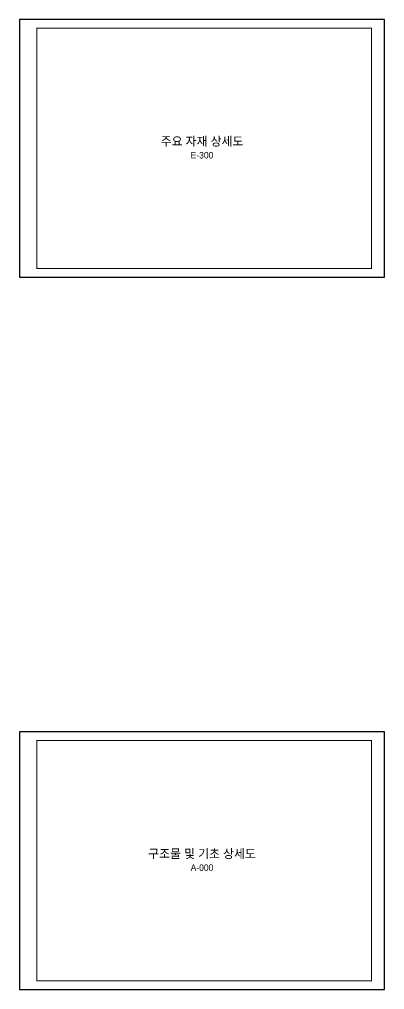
# Model space of a CAD drawing. Header units: millimetres. Extents: x 10297564 to 11610295, y -9287743 to -8409454.
# Drawn here: x 10297564 to 10381664, y -9287743 to -9064165 of the extents above; entities that cross this region are included whole.
import ezdxf
from ezdxf.enums import TextEntityAlignment as Align

# ---------------------------------------------------------------- set-up
doc = ezdxf.new("R2010")
doc.units = ezdxf.units.MM
doc.header["$LTSCALE"] = 100
doc.layers.add('BOX', color=7, linetype='Continuous')
doc.layers.add('BOX_Def', color=8, linetype='Continuous')
doc.styles.add('TITLE', font='H2GTRE.TTF')

# ---------------------------------------------------------------- blocks, each defined once
blk = doc.blocks.new('box')
at = {"layer": 'BOX', "const_width": 2}
blk.add_lwpolyline([(40, 20), (40, 574), (811, 574), (811, 20)], close=True, dxfattribs=at)
at = {"layer": 'BOX_Def'}
blk.add_lwpolyline([(0, 0), (841, 0), (841, 594), (0, 594)], close=True, dxfattribs=at)

msp = doc.modelspace()

# ---------------------------------------------------------------- block references
at = {"layer": 'BOX', "xscale": 100, "yscale": 100, "zscale": 100}
for p in [(10297564, -9123565.4), (10297564, -9287743.3)]:
    msp.add_blockref('box', p, dxfattribs=at)

# ---------------------------------------------------------------- texts
at = {"style": 'TITLE'}
for s, height, p in [('주요 자재 상세도', 2000, (10339614, -9092265.4)), ('E-300', 1500, (10339614, -9095465.4)), ('구조물 및 기초 상세도', 1999.999, (10339614, -9256443.3)), ('A-000', 1500, (10339614, -9259643.3))]:
    msp.add_text(s, height=height, dxfattribs=at).set_placement(p, align=Align.MIDDLE_CENTER)

doc.saveas('drawing.dxf')
